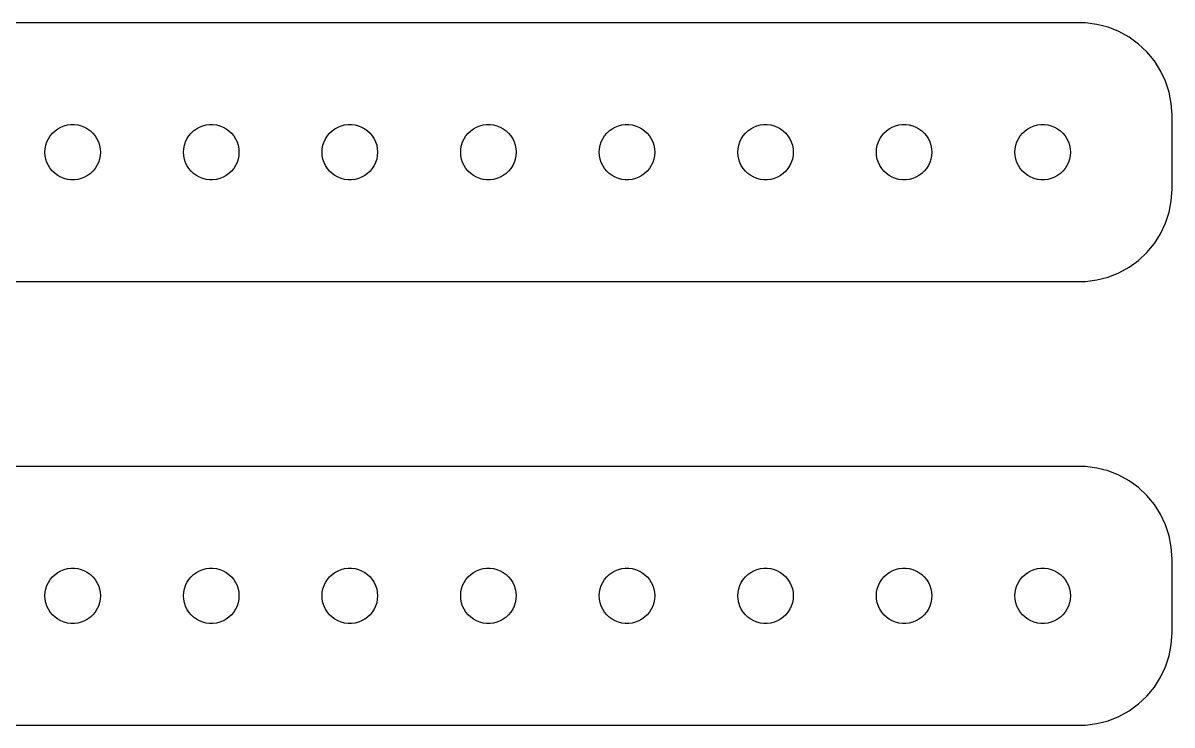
# Model space of a CAD drawing. Header units: metres. Extents: x -60 to 60, y 41 to 79.
# Drawn here: x -2.7 to 59.5, y 41 to 79 of the extents above; entities that cross this region are included whole.
import ezdxf

# ---------------------------------------------------------------- set-up
doc = ezdxf.new("R2010")
doc.units = ezdxf.units.M

msp = doc.modelspace()

# ---------------------------------------------------------------- linework, layer by layer
for p, q in [((54.8139, 78.9901), (-54.8139, 78.9901)), ((55.4369, 78.9114), (54.8139, 78.9901)), ((56.0451, 78.7553), (55.4369, 78.9114)), ((56.6289, 78.5241), (56.0451, 78.7553)), ((57.1791, 78.2216), (56.6289, 78.5241)), ((57.6871, 77.8526), (57.1791, 78.2216)), ((58.1448, 77.4227), (57.6871, 77.8526)), ((58.5451, 76.9389), (58.1448, 77.4227)), ((58.8815, 76.4088), (58.5451, 76.9389)), ((59.1489, 75.8406), (58.8815, 76.4088)), ((59.3429, 75.2434), (59.1489, 75.8406)), ((59.4606, 74.6267), (59.3429, 75.2434)), ((59.5, 74), (59.4606, 74.6267)), ((-0.63866, 73.3572), (-0.46352, 73.4266)), ((-0.46352, 73.4266), (-0.28107, 73.4734)), ((-0.28107, 73.4734), (-0.09418, 73.497)), ((-0.09418, 73.497), (0.09418, 73.497)), ((0.09418, 73.497), (0.28107, 73.4734)), ((0.28107, 73.4734), (0.46352, 73.4266)), ((0.46352, 73.4266), (0.63866, 73.3572)), ((6.86133, 73.3572), (7.03647, 73.4266)), ((7.03647, 73.4266), (7.21892, 73.4734)), ((7.21892, 73.4734), (7.40581, 73.497)), ((7.40581, 73.497), (7.59418, 73.497)), ((7.59418, 73.497), (7.78107, 73.4734)), ((7.78107, 73.4734), (7.96352, 73.4266)), ((7.96352, 73.4266), (8.13866, 73.3572)), ((14.3613, 73.3572), (14.5365, 73.4266)), ((14.5365, 73.4266), (14.7189, 73.4734)), ((14.7189, 73.4734), (14.9058, 73.497)), ((14.9058, 73.497), (15.0942, 73.497)), ((15.0942, 73.497), (15.2811, 73.4734)), ((15.2811, 73.4734), (15.4635, 73.4266)), ((15.4635, 73.4266), (15.6387, 73.3572)), ((21.8613, 73.3572), (22.0365, 73.4266)), ((22.0365, 73.4266), (22.2189, 73.4734)), ((22.2189, 73.4734), (22.4058, 73.497)), ((22.4058, 73.497), (22.5942, 73.497)), ((22.5942, 73.497), (22.7811, 73.4734)), ((22.7811, 73.4734), (22.9635, 73.4266)), ((22.9635, 73.4266), (23.1387, 73.3572)), ((29.3613, 73.3572), (29.5365, 73.4266)), ((29.5365, 73.4266), (29.7189, 73.4734)), ((29.7189, 73.4734), (29.9058, 73.497)), ((29.9058, 73.497), (30.0942, 73.497)), ((30.0942, 73.497), (30.2811, 73.4734)), ((30.2811, 73.4734), (30.4635, 73.4266)), ((30.4635, 73.4266), (30.6387, 73.3572)), ((36.8613, 73.3572), (37.0365, 73.4266)), ((37.0365, 73.4266), (37.2189, 73.4734)), ((37.2189, 73.4734), (37.4058, 73.497)), ((37.4058, 73.497), (37.5942, 73.497)), ((37.5942, 73.497), (37.7811, 73.4734)), ((37.7811, 73.4734), (37.9635, 73.4266)), ((37.9635, 73.4266), (38.1387, 73.3572)), ((44.3613, 73.3572), (44.5365, 73.4266)), ((44.5365, 73.4266), (44.7189, 73.4734)), ((44.7189, 73.4734), (44.9058, 73.497)), ((44.9058, 73.497), (45.0942, 73.497)), ((45.0942, 73.497), (45.2811, 73.4734)), ((45.2811, 73.4734), (45.4635, 73.4266)), ((45.4635, 73.4266), (45.6387, 73.3572)), ((51.8613, 73.3572), (52.0365, 73.4266)), ((52.0365, 73.4266), (52.2189, 73.4734)), ((52.2189, 73.4734), (52.4058, 73.497)), ((52.4058, 73.497), (52.5942, 73.497)), ((52.5942, 73.497), (52.7811, 73.4734)), ((52.7811, 73.4734), (52.9635, 73.4266)), ((52.9635, 73.4266), (53.1387, 73.3572)), ((59.5, 70), (59.5, 74)), ((-1.31445, 72.7226), (-1.21352, 72.8817)), ((-1.21352, 72.8817), (-1.09344, 73.0268)), ((-1.09344, 73.0268), (-0.95613, 73.1558)), ((-0.95613, 73.1558), (-0.80373, 73.2665)), ((-0.80373, 73.2665), (-0.63866, 73.3572)), ((0.63866, 73.3572), (0.80373, 73.2665)), ((0.80373, 73.2665), (0.95613, 73.1558)), ((0.95613, 73.1558), (1.09344, 73.0268)), ((1.09344, 73.0268), (1.21352, 72.8817)), ((1.21352, 72.8817), (1.31445, 72.7226)), ((6.18553, 72.7226), (6.28647, 72.8817)), ((6.28647, 72.8817), (6.40654, 73.0268)), ((6.40654, 73.0268), (6.54385, 73.1558)), ((6.54385, 73.1558), (6.69626, 73.2665)), ((6.69626, 73.2665), (6.86133, 73.3572)), ((8.13866, 73.3572), (8.30373, 73.2665)), ((8.30373, 73.2665), (8.45613, 73.1558)), ((8.45613, 73.1558), (8.59344, 73.0268)), ((8.59344, 73.0268), (8.71352, 72.8817)), ((8.71352, 72.8817), (8.81445, 72.7226)), ((13.6855, 72.7226), (13.7865, 72.8817)), ((13.7865, 72.8817), (13.9065, 73.0268)), ((13.9065, 73.0268), (14.0439, 73.1558)), ((14.0439, 73.1558), (14.1963, 73.2665)), ((14.1963, 73.2665), (14.3613, 73.3572)), ((15.6387, 73.3572), (15.8037, 73.2665)), ((15.8037, 73.2665), (15.9561, 73.1558)), ((15.9561, 73.1558), (16.0934, 73.0268)), ((16.0934, 73.0268), (16.2135, 72.8817)), ((16.2135, 72.8817), (16.3145, 72.7226)), ((21.1855, 72.7226), (21.2865, 72.8817)), ((21.2865, 72.8817), (21.4065, 73.0268)), ((21.4065, 73.0268), (21.5439, 73.1558)), ((21.5439, 73.1558), (21.6963, 73.2665)), ((21.6963, 73.2665), (21.8613, 73.3572)), ((23.1387, 73.3572), (23.3037, 73.2665)), ((23.3037, 73.2665), (23.4561, 73.1558)), ((23.4561, 73.1558), (23.5934, 73.0268)), ((23.5934, 73.0268), (23.7135, 72.8817)), ((23.7135, 72.8817), (23.8145, 72.7226)), ((28.6855, 72.7226), (28.7865, 72.8817)), ((28.7865, 72.8817), (28.9065, 73.0268)), ((28.9065, 73.0268), (29.0439, 73.1558)), ((29.0439, 73.1558), (29.1963, 73.2665)), ((29.1963, 73.2665), (29.3613, 73.3572)), ((30.6387, 73.3572), (30.8037, 73.2665)), ((30.8037, 73.2665), (30.9561, 73.1558)), ((30.9561, 73.1558), (31.0934, 73.0268)), ((31.0934, 73.0268), (31.2135, 72.8817)), ((31.2135, 72.8817), (31.3145, 72.7226)), ((36.1855, 72.7226), (36.2865, 72.8817)), ((36.2865, 72.8817), (36.4065, 73.0268)), ((36.4065, 73.0268), (36.5439, 73.1558)), ((36.5439, 73.1558), (36.6963, 73.2665)), ((36.6963, 73.2665), (36.8613, 73.3572)), ((38.1387, 73.3572), (38.3037, 73.2665)), ((38.3037, 73.2665), (38.4561, 73.1558)), ((38.4561, 73.1558), (38.5934, 73.0268)), ((38.5934, 73.0268), (38.7135, 72.8817)), ((38.7135, 72.8817), (38.8145, 72.7226)), ((43.6855, 72.7226), (43.7865, 72.8817)), ((43.7865, 72.8817), (43.9065, 73.0268)), ((43.9065, 73.0268), (44.0439, 73.1558)), ((44.0439, 73.1558), (44.1963, 73.2665)), ((44.1963, 73.2665), (44.3613, 73.3572)), ((45.6387, 73.3572), (45.8037, 73.2665)), ((45.8037, 73.2665), (45.9561, 73.1558)), ((45.9561, 73.1558), (46.0934, 73.0268)), ((46.0934, 73.0268), (46.2135, 72.8817)), ((46.2135, 72.8817), (46.3145, 72.7226)), ((51.1855, 72.7226), (51.2865, 72.8817)), ((51.2865, 72.8817), (51.4065, 73.0268)), ((51.4065, 73.0268), (51.5439, 73.1558)), ((51.5439, 73.1558), (51.6963, 73.2665)), ((51.6963, 73.2665), (51.8613, 73.3572)), ((53.1387, 73.3572), (53.3037, 73.2665)), ((53.3037, 73.2665), (53.4561, 73.1558)), ((53.4561, 73.1558), (53.5934, 73.0268)), ((53.5934, 73.0268), (53.7135, 72.8817)), ((53.7135, 72.8817), (53.8145, 72.7226)), ((-1.5, 72), (-1.48816, 72.188)), ((-1.48816, 72.188), (-1.45287, 72.373)), ((-1.45287, 72.373), (-1.39465, 72.5522)), ((-1.39465, 72.5522), (-1.31445, 72.7226)), ((1.31445, 72.7226), (1.39465, 72.5522)), ((1.39465, 72.5522), (1.45287, 72.373)), ((1.45287, 72.373), (1.48816, 72.188)), ((1.48816, 72.188), (1.5, 72)), ((6, 72), (6.01183, 72.188)), ((6.01183, 72.188), (6.04712, 72.373)), ((6.04712, 72.373), (6.10533, 72.5522)), ((6.10533, 72.5522), (6.18553, 72.7226)), ((8.81445, 72.7226), (8.89465, 72.5522)), ((8.89465, 72.5522), (8.95287, 72.373)), ((8.95287, 72.373), (8.98816, 72.188)), ((8.98816, 72.188), (9, 72)), ((13.5, 72), (13.5118, 72.188)), ((13.5118, 72.188), (13.5471, 72.373)), ((13.5471, 72.373), (13.6053, 72.5522)), ((13.6053, 72.5522), (13.6855, 72.7226)), ((16.3145, 72.7226), (16.3947, 72.5522)), ((16.3947, 72.5522), (16.4529, 72.373)), ((16.4529, 72.373), (16.4882, 72.188)), ((16.4882, 72.188), (16.5, 72)), ((21, 72), (21.0118, 72.188)), ((21.0118, 72.188), (21.0471, 72.373)), ((21.0471, 72.373), (21.1053, 72.5522)), ((21.1053, 72.5522), (21.1855, 72.7226)), ((23.8145, 72.7226), (23.8947, 72.5522)), ((23.8947, 72.5522), (23.9529, 72.373)), ((23.9529, 72.373), (23.9882, 72.188)), ((23.9882, 72.188), (24, 72)), ((28.5, 72), (28.5118, 72.188)), ((28.5118, 72.188), (28.5471, 72.373)), ((28.5471, 72.373), (28.6053, 72.5522)), ((28.6053, 72.5522), (28.6855, 72.7226)), ((31.3145, 72.7226), (31.3947, 72.5522)), ((31.3947, 72.5522), (31.4529, 72.373)), ((31.4529, 72.373), (31.4882, 72.188)), ((31.4882, 72.188), (31.5, 72)), ((36, 72), (36.0118, 72.188)), ((36.0118, 72.188), (36.0471, 72.373)), ((36.0471, 72.373), (36.1053, 72.5522)), ((36.1053, 72.5522), (36.1855, 72.7226)), ((38.8145, 72.7226), (38.8947, 72.5522)), ((38.8947, 72.5522), (38.9529, 72.373)), ((38.9529, 72.373), (38.9882, 72.188)), ((38.9882, 72.188), (39, 72)), ((43.5, 72), (43.5118, 72.188)), ((43.5118, 72.188), (43.5471, 72.373)), ((43.5471, 72.373), (43.6053, 72.5522)), ((43.6053, 72.5522), (43.6855, 72.7226)), ((46.3145, 72.7226), (46.3947, 72.5522)), ((46.3947, 72.5522), (46.4529, 72.373)), ((46.4529, 72.373), (46.4882, 72.188)), ((46.4882, 72.188), (46.5, 72)), ((51, 72), (51.0118, 72.188)), ((51.0118, 72.188), (51.0471, 72.373)), ((51.0471, 72.373), (51.1053, 72.5522)), ((51.1053, 72.5522), (51.1855, 72.7226)), ((53.8145, 72.7226), (53.8947, 72.5522)), ((53.8947, 72.5522), (53.9529, 72.373)), ((53.9529, 72.373), (53.9882, 72.188)), ((53.9882, 72.188), (54, 72)), ((-1.48816, 71.812), (-1.5, 72)), ((-1.45287, 71.627), (-1.48816, 71.812)), ((-1.39465, 71.4478), (-1.45287, 71.627)), ((1.45287, 71.627), (1.39465, 71.4478)), ((1.48816, 71.812), (1.45287, 71.627)), ((1.5, 72), (1.48816, 71.812)), ((6.01183, 71.812), (6, 72)), ((6.04712, 71.627), (6.01183, 71.812)), ((6.10533, 71.4478), (6.04712, 71.627)), ((8.95287, 71.627), (8.89465, 71.4478)), ((8.98816, 71.812), (8.95287, 71.627)), ((9, 72), (8.98816, 71.812)), ((13.5118, 71.812), (13.5, 72)), ((13.5471, 71.627), (13.5118, 71.812)), ((13.6053, 71.4478), (13.5471, 71.627)), ((16.4529, 71.627), (16.3947, 71.4478)), ((16.4882, 71.812), (16.4529, 71.627)), ((16.5, 72), (16.4882, 71.812)), ((21.0118, 71.812), (21, 72)), ((21.0471, 71.627), (21.0118, 71.812)), ((21.1053, 71.4478), (21.0471, 71.627)), ((23.9529, 71.627), (23.8947, 71.4478)), ((23.9882, 71.812), (23.9529, 71.627)), ((24, 72), (23.9882, 71.812)), ((28.5118, 71.812), (28.5, 72)), ((28.5471, 71.627), (28.5118, 71.812)), ((28.6053, 71.4478), (28.5471, 71.627)), ((31.4529, 71.627), (31.3947, 71.4478)), ((31.4882, 71.812), (31.4529, 71.627)), ((31.5, 72), (31.4882, 71.812)), ((36.0118, 71.812), (36, 72)), ((36.0471, 71.627), (36.0118, 71.812)), ((36.1053, 71.4478), (36.0471, 71.627)), ((38.9529, 71.627), (38.8947, 71.4478)), ((38.9882, 71.812), (38.9529, 71.627)), ((39, 72), (38.9882, 71.812)), ((43.5118, 71.812), (43.5, 72)), ((43.5471, 71.627), (43.5118, 71.812)), ((43.6053, 71.4478), (43.5471, 71.627)), ((46.4529, 71.627), (46.3947, 71.4478)), ((46.4882, 71.812), (46.4529, 71.627)), ((46.5, 72), (46.4882, 71.812)), ((51.0118, 71.812), (51, 72)), ((51.0471, 71.627), (51.0118, 71.812)), ((51.1053, 71.4478), (51.0471, 71.627)), ((53.9529, 71.627), (53.8947, 71.4478)), ((53.9882, 71.812), (53.9529, 71.627)), ((54, 72), (53.9882, 71.812)), ((-1.31445, 71.2774), (-1.39465, 71.4478)), ((-1.21352, 71.1183), (-1.31445, 71.2774)), ((-1.09344, 70.9732), (-1.21352, 71.1183)), ((-0.95613, 70.8442), (-1.09344, 70.9732)), ((1.09344, 70.9732), (0.95613, 70.8442)), ((1.21352, 71.1183), (1.09344, 70.9732)), ((1.31445, 71.2774), (1.21352, 71.1183)), ((1.39465, 71.4478), (1.31445, 71.2774)), ((6.18553, 71.2774), (6.10533, 71.4478)), ((6.28647, 71.1183), (6.18553, 71.2774)), ((6.40654, 70.9732), (6.28647, 71.1183)), ((6.54385, 70.8442), (6.40654, 70.9732)), ((8.59344, 70.9732), (8.45613, 70.8442)), ((8.71352, 71.1183), (8.59344, 70.9732)), ((8.81445, 71.2774), (8.71352, 71.1183)), ((8.89465, 71.4478), (8.81445, 71.2774)), ((13.6855, 71.2774), (13.6053, 71.4478)), ((13.7865, 71.1183), (13.6855, 71.2774)), ((13.9065, 70.9732), (13.7865, 71.1183)), ((14.0439, 70.8442), (13.9065, 70.9732)), ((16.0934, 70.9732), (15.9561, 70.8442)), ((16.2135, 71.1183), (16.0934, 70.9732)), ((16.3145, 71.2774), (16.2135, 71.1183)), ((16.3947, 71.4478), (16.3145, 71.2774)), ((21.1855, 71.2774), (21.1053, 71.4478)), ((21.2865, 71.1183), (21.1855, 71.2774)), ((21.4065, 70.9732), (21.2865, 71.1183)), ((21.5439, 70.8442), (21.4065, 70.9732)), ((23.5934, 70.9732), (23.4561, 70.8442)), ((23.7135, 71.1183), (23.5934, 70.9732)), ((23.8145, 71.2774), (23.7135, 71.1183)), ((23.8947, 71.4478), (23.8145, 71.2774)), ((28.6855, 71.2774), (28.6053, 71.4478)), ((28.7865, 71.1183), (28.6855, 71.2774)), ((28.9065, 70.9732), (28.7865, 71.1183)), ((29.0439, 70.8442), (28.9065, 70.9732)), ((31.0934, 70.9732), (30.9561, 70.8442)), ((31.2135, 71.1183), (31.0934, 70.9732)), ((31.3145, 71.2774), (31.2135, 71.1183)), ((31.3947, 71.4478), (31.3145, 71.2774)), ((36.1855, 71.2774), (36.1053, 71.4478)), ((36.2865, 71.1183), (36.1855, 71.2774)), ((36.4065, 70.9732), (36.2865, 71.1183)), ((36.5439, 70.8442), (36.4065, 70.9732)), ((38.5934, 70.9732), (38.4561, 70.8442)), ((38.7135, 71.1183), (38.5934, 70.9732)), ((38.8145, 71.2774), (38.7135, 71.1183)), ((38.8947, 71.4478), (38.8145, 71.2774)), ((43.6855, 71.2774), (43.6053, 71.4478)), ((43.7865, 71.1183), (43.6855, 71.2774)), ((43.9065, 70.9732), (43.7865, 71.1183)), ((44.0439, 70.8442), (43.9065, 70.9732)), ((46.0934, 70.9732), (45.9561, 70.8442)), ((46.2135, 71.1183), (46.0934, 70.9732)), ((46.3145, 71.2774), (46.2135, 71.1183)), ((46.3947, 71.4478), (46.3145, 71.2774)), ((51.1855, 71.2774), (51.1053, 71.4478)), ((51.2865, 71.1183), (51.1855, 71.2774)), ((51.4065, 70.9732), (51.2865, 71.1183)), ((51.5439, 70.8442), (51.4065, 70.9732)), ((53.5934, 70.9732), (53.4561, 70.8442)), ((53.7135, 71.1183), (53.5934, 70.9732)), ((53.8145, 71.2774), (53.7135, 71.1183)), ((53.8947, 71.4478), (53.8145, 71.2774)), ((-0.80373, 70.7335), (-0.95613, 70.8442)), ((-0.63866, 70.6428), (-0.80373, 70.7335)), ((-0.46352, 70.5734), (-0.63866, 70.6428)), ((-0.28107, 70.5266), (-0.46352, 70.5734)), ((-0.09418, 70.503), (-0.28107, 70.5266)), ((0.09418, 70.503), (-0.09418, 70.503)), ((0.28107, 70.5266), (0.09418, 70.503)), ((0.46352, 70.5734), (0.28107, 70.5266)), ((0.63866, 70.6428), (0.46352, 70.5734)), ((0.80373, 70.7335), (0.63866, 70.6428)), ((0.95613, 70.8442), (0.80373, 70.7335)), ((6.69626, 70.7335), (6.54385, 70.8442)), ((6.86133, 70.6428), (6.69626, 70.7335)), ((7.03647, 70.5734), (6.86133, 70.6428)), ((7.21892, 70.5266), (7.03647, 70.5734)), ((7.40581, 70.503), (7.21892, 70.5266)), ((7.59418, 70.503), (7.40581, 70.503)), ((7.78107, 70.5266), (7.59418, 70.503)), ((7.96352, 70.5734), (7.78107, 70.5266)), ((8.13866, 70.6428), (7.96352, 70.5734)), ((8.30373, 70.7335), (8.13866, 70.6428)), ((8.45613, 70.8442), (8.30373, 70.7335)), ((14.1963, 70.7335), (14.0439, 70.8442)), ((14.3613, 70.6428), (14.1963, 70.7335)), ((14.5365, 70.5734), (14.3613, 70.6428)), ((14.7189, 70.5266), (14.5365, 70.5734)), ((14.9058, 70.503), (14.7189, 70.5266)), ((15.0942, 70.503), (14.9058, 70.503)), ((15.2811, 70.5266), (15.0942, 70.503)), ((15.4635, 70.5734), (15.2811, 70.5266)), ((15.6387, 70.6428), (15.4635, 70.5734)), ((15.8037, 70.7335), (15.6387, 70.6428)), ((15.9561, 70.8442), (15.8037, 70.7335)), ((21.6963, 70.7335), (21.5439, 70.8442)), ((21.8613, 70.6428), (21.6963, 70.7335)), ((22.0365, 70.5734), (21.8613, 70.6428)), ((22.2189, 70.5266), (22.0365, 70.5734)), ((22.4058, 70.503), (22.2189, 70.5266)), ((22.5942, 70.503), (22.4058, 70.503)), ((22.7811, 70.5266), (22.5942, 70.503)), ((22.9635, 70.5734), (22.7811, 70.5266)), ((23.1387, 70.6428), (22.9635, 70.5734)), ((23.3037, 70.7335), (23.1387, 70.6428)), ((23.4561, 70.8442), (23.3037, 70.7335)), ((29.1963, 70.7335), (29.0439, 70.8442)), ((29.3613, 70.6428), (29.1963, 70.7335)), ((29.5365, 70.5734), (29.3613, 70.6428)), ((29.7189, 70.5266), (29.5365, 70.5734)), ((29.9058, 70.503), (29.7189, 70.5266)), ((30.0942, 70.503), (29.9058, 70.503)), ((30.2811, 70.5266), (30.0942, 70.503)), ((30.4635, 70.5734), (30.2811, 70.5266)), ((30.6387, 70.6428), (30.4635, 70.5734)), ((30.8037, 70.7335), (30.6387, 70.6428)), ((30.9561, 70.8442), (30.8037, 70.7335)), ((36.6963, 70.7335), (36.5439, 70.8442)), ((36.8613, 70.6428), (36.6963, 70.7335)), ((37.0365, 70.5734), (36.8613, 70.6428)), ((37.2189, 70.5266), (37.0365, 70.5734)), ((37.4058, 70.503), (37.2189, 70.5266)), ((37.5942, 70.503), (37.4058, 70.503)), ((37.7811, 70.5266), (37.5942, 70.503)), ((37.9635, 70.5734), (37.7811, 70.5266)), ((38.1387, 70.6428), (37.9635, 70.5734)), ((38.3037, 70.7335), (38.1387, 70.6428)), ((38.4561, 70.8442), (38.3037, 70.7335)), ((44.1963, 70.7335), (44.0439, 70.8442)), ((44.3613, 70.6428), (44.1963, 70.7335)), ((44.5365, 70.5734), (44.3613, 70.6428)), ((44.7189, 70.5266), (44.5365, 70.5734)), ((44.9058, 70.503), (44.7189, 70.5266)), ((45.0942, 70.503), (44.9058, 70.503)), ((45.2811, 70.5266), (45.0942, 70.503)), ((45.4635, 70.5734), (45.2811, 70.5266)), ((45.6387, 70.6428), (45.4635, 70.5734)), ((45.8037, 70.7335), (45.6387, 70.6428)), ((45.9561, 70.8442), (45.8037, 70.7335)), ((51.6963, 70.7335), (51.5439, 70.8442)), ((51.8613, 70.6428), (51.6963, 70.7335)), ((52.0365, 70.5734), (51.8613, 70.6428)), ((52.2189, 70.5266), (52.0365, 70.5734)), ((52.4058, 70.503), (52.2189, 70.5266)), ((52.5942, 70.503), (52.4058, 70.503)), ((52.7811, 70.5266), (52.5942, 70.503)), ((52.9635, 70.5734), (52.7811, 70.5266)), ((53.1387, 70.6428), (52.9635, 70.5734)), ((53.3037, 70.7335), (53.1387, 70.6428)), ((53.4561, 70.8442), (53.3037, 70.7335)), ((59.4606, 69.3733), (59.5, 70)), ((59.3429, 68.7566), (59.4606, 69.3733)), ((59.1489, 68.1594), (59.3429, 68.7566)), ((58.8815, 67.5912), (59.1489, 68.1594)), ((58.5451, 67.0611), (58.8815, 67.5912)), ((57.6871, 66.1474), (58.1448, 66.5773)), ((58.1448, 66.5773), (58.5451, 67.0611)), ((57.1791, 65.7784), (57.6871, 66.1474)), ((56.0451, 65.2447), (56.6289, 65.4759)), ((56.6289, 65.4759), (57.1791, 65.7784)), ((-54.8139, 65.0099), (54.8139, 65.0099)), ((54.8139, 65.0099), (55.4369, 65.0886)), ((55.4369, 65.0886), (56.0451, 65.2447)), ((54.8139, 54.9901), (-54.8139, 54.9901)), ((55.4369, 54.9114), (54.8139, 54.9901)), ((56.0451, 54.7553), (55.4369, 54.9114)), ((56.6289, 54.5241), (56.0451, 54.7553)), ((57.1791, 54.2216), (56.6289, 54.5241)), ((57.6871, 53.8526), (57.1791, 54.2216)), ((58.1448, 53.4227), (57.6871, 53.8526)), ((58.5451, 52.9389), (58.1448, 53.4227)), ((58.8815, 52.4088), (58.5451, 52.9389)), ((59.1489, 51.8406), (58.8815, 52.4088)), ((59.3429, 51.2434), (59.1489, 51.8406)), ((59.4606, 50.6267), (59.3429, 51.2434)), ((59.5, 50), (59.4606, 50.6267)), ((59.5, 46), (59.5, 50)), ((-1.09344, 49.0268), (-0.95613, 49.1558)), ((-0.95613, 49.1558), (-0.80373, 49.2665)), ((-0.80373, 49.2665), (-0.63866, 49.3572)), ((-0.63866, 49.3572), (-0.46352, 49.4266)), ((-0.46352, 49.4266), (-0.28107, 49.4734)), ((-0.28107, 49.4734), (-0.09418, 49.497)), ((-0.09418, 49.497), (0.09418, 49.497)), ((0.09418, 49.497), (0.28107, 49.4734)), ((0.28107, 49.4734), (0.46352, 49.4266)), ((0.46352, 49.4266), (0.63866, 49.3572)), ((0.63866, 49.3572), (0.80373, 49.2665)), ((0.80373, 49.2665), (0.95613, 49.1558)), ((0.95613, 49.1558), (1.09344, 49.0268)), ((6.40654, 49.0268), (6.54385, 49.1558)), ((6.54385, 49.1558), (6.69626, 49.2665)), ((6.69626, 49.2665), (6.86133, 49.3572)), ((6.86133, 49.3572), (7.03647, 49.4266)), ((7.03647, 49.4266), (7.21892, 49.4734)), ((7.21892, 49.4734), (7.40581, 49.497)), ((7.40581, 49.497), (7.59418, 49.497)), ((7.59418, 49.497), (7.78107, 49.4734)), ((7.78107, 49.4734), (7.96352, 49.4266)), ((7.96352, 49.4266), (8.13866, 49.3572)), ((8.13866, 49.3572), (8.30373, 49.2665)), ((8.30373, 49.2665), (8.45613, 49.1558)), ((8.45613, 49.1558), (8.59344, 49.0268)), ((13.9065, 49.0268), (14.0439, 49.1558)), ((14.0439, 49.1558), (14.1963, 49.2665)), ((14.1963, 49.2665), (14.3613, 49.3572)), ((14.3613, 49.3572), (14.5365, 49.4266)), ((14.5365, 49.4266), (14.7189, 49.4734)), ((14.7189, 49.4734), (14.9058, 49.497)), ((14.9058, 49.497), (15.0942, 49.497)), ((15.0942, 49.497), (15.2811, 49.4734)), ((15.2811, 49.4734), (15.4635, 49.4266)), ((15.4635, 49.4266), (15.6387, 49.3572)), ((15.6387, 49.3572), (15.8037, 49.2665)), ((15.8037, 49.2665), (15.9561, 49.1558)), ((15.9561, 49.1558), (16.0934, 49.0268)), ((21.4065, 49.0268), (21.5439, 49.1558)), ((21.5439, 49.1558), (21.6963, 49.2665)), ((21.6963, 49.2665), (21.8613, 49.3572)), ((21.8613, 49.3572), (22.0365, 49.4266)), ((22.0365, 49.4266), (22.2189, 49.4734)), ((22.2189, 49.4734), (22.4058, 49.497)), ((22.4058, 49.497), (22.5942, 49.497)), ((22.5942, 49.497), (22.7811, 49.4734)), ((22.7811, 49.4734), (22.9635, 49.4266)), ((22.9635, 49.4266), (23.1387, 49.3572)), ((23.1387, 49.3572), (23.3037, 49.2665)), ((23.3037, 49.2665), (23.4561, 49.1558)), ((23.4561, 49.1558), (23.5934, 49.0268)), ((28.9065, 49.0268), (29.0439, 49.1558)), ((29.0439, 49.1558), (29.1963, 49.2665)), ((29.1963, 49.2665), (29.3613, 49.3572)), ((29.3613, 49.3572), (29.5365, 49.4266)), ((29.5365, 49.4266), (29.7189, 49.4734)), ((29.7189, 49.4734), (29.9058, 49.497)), ((29.9058, 49.497), (30.0942, 49.497)), ((30.0942, 49.497), (30.2811, 49.4734)), ((30.2811, 49.4734), (30.4635, 49.4266)), ((30.4635, 49.4266), (30.6387, 49.3572)), ((30.6387, 49.3572), (30.8037, 49.2665)), ((30.8037, 49.2665), (30.9561, 49.1558)), ((30.9561, 49.1558), (31.0934, 49.0268)), ((36.4065, 49.0268), (36.5439, 49.1558)), ((36.5439, 49.1558), (36.6963, 49.2665)), ((36.6963, 49.2665), (36.8613, 49.3572)), ((36.8613, 49.3572), (37.0365, 49.4266)), ((37.0365, 49.4266), (37.2189, 49.4734)), ((37.2189, 49.4734), (37.4058, 49.497)), ((37.4058, 49.497), (37.5942, 49.497)), ((37.5942, 49.497), (37.7811, 49.4734)), ((37.7811, 49.4734), (37.9635, 49.4266)), ((37.9635, 49.4266), (38.1387, 49.3572)), ((38.1387, 49.3572), (38.3037, 49.2665)), ((38.3037, 49.2665), (38.4561, 49.1558)), ((38.4561, 49.1558), (38.5934, 49.0268)), ((43.9065, 49.0268), (44.0439, 49.1558)), ((44.0439, 49.1558), (44.1963, 49.2665)), ((44.1963, 49.2665), (44.3613, 49.3572)), ((44.3613, 49.3572), (44.5365, 49.4266)), ((44.5365, 49.4266), (44.7189, 49.4734)), ((44.7189, 49.4734), (44.9058, 49.497)), ((44.9058, 49.497), (45.0942, 49.497)), ((45.0942, 49.497), (45.2811, 49.4734)), ((45.2811, 49.4734), (45.4635, 49.4266)), ((45.4635, 49.4266), (45.6387, 49.3572)), ((45.6387, 49.3572), (45.8037, 49.2665)), ((45.8037, 49.2665), (45.9561, 49.1558)), ((45.9561, 49.1558), (46.0934, 49.0268)), ((51.4065, 49.0268), (51.5439, 49.1558)), ((51.5439, 49.1558), (51.6963, 49.2665)), ((51.6963, 49.2665), (51.8613, 49.3572)), ((51.8613, 49.3572), (52.0365, 49.4266)), ((52.0365, 49.4266), (52.2189, 49.4734)), ((52.2189, 49.4734), (52.4058, 49.497)), ((52.4058, 49.497), (52.5942, 49.497)), ((52.5942, 49.497), (52.7811, 49.4734)), ((52.7811, 49.4734), (52.9635, 49.4266)), ((52.9635, 49.4266), (53.1387, 49.3572)), ((53.1387, 49.3572), (53.3037, 49.2665)), ((53.3037, 49.2665), (53.4561, 49.1558)), ((53.4561, 49.1558), (53.5934, 49.0268)), ((-1.45287, 48.373), (-1.39465, 48.5522)), ((-1.39465, 48.5522), (-1.31445, 48.7226)), ((-1.31445, 48.7226), (-1.21352, 48.8817)), ((-1.21352, 48.8817), (-1.09344, 49.0268)), ((1.09344, 49.0268), (1.21352, 48.8817)), ((1.21352, 48.8817), (1.31445, 48.7226)), ((1.31445, 48.7226), (1.39465, 48.5522)), ((1.39465, 48.5522), (1.45287, 48.373)), ((6.04712, 48.373), (6.10533, 48.5522)), ((6.10533, 48.5522), (6.18553, 48.7226)), ((6.18553, 48.7226), (6.28647, 48.8817)), ((6.28647, 48.8817), (6.40654, 49.0268)), ((8.59344, 49.0268), (8.71352, 48.8817)), ((8.71352, 48.8817), (8.81445, 48.7226)), ((8.81445, 48.7226), (8.89465, 48.5522)), ((8.89465, 48.5522), (8.95287, 48.373)), ((13.5471, 48.373), (13.6053, 48.5522)), ((13.6053, 48.5522), (13.6855, 48.7226)), ((13.6855, 48.7226), (13.7865, 48.8817)), ((13.7865, 48.8817), (13.9065, 49.0268)), ((16.0934, 49.0268), (16.2135, 48.8817)), ((16.2135, 48.8817), (16.3145, 48.7226)), ((16.3145, 48.7226), (16.3947, 48.5522)), ((16.3947, 48.5522), (16.4529, 48.373)), ((21.0471, 48.373), (21.1053, 48.5522)), ((21.1053, 48.5522), (21.1855, 48.7226)), ((21.1855, 48.7226), (21.2865, 48.8817)), ((21.2865, 48.8817), (21.4065, 49.0268)), ((23.5934, 49.0268), (23.7135, 48.8817)), ((23.7135, 48.8817), (23.8145, 48.7226)), ((23.8145, 48.7226), (23.8947, 48.5522)), ((23.8947, 48.5522), (23.9529, 48.373)), ((28.5471, 48.373), (28.6053, 48.5522)), ((28.6053, 48.5522), (28.6855, 48.7226)), ((28.6855, 48.7226), (28.7865, 48.8817)), ((28.7865, 48.8817), (28.9065, 49.0268)), ((31.0934, 49.0268), (31.2135, 48.8817)), ((31.2135, 48.8817), (31.3145, 48.7226)), ((31.3145, 48.7226), (31.3947, 48.5522)), ((31.3947, 48.5522), (31.4529, 48.373)), ((36.0471, 48.373), (36.1053, 48.5522)), ((36.1053, 48.5522), (36.1855, 48.7226)), ((36.1855, 48.7226), (36.2865, 48.8817)), ((36.2865, 48.8817), (36.4065, 49.0268)), ((38.5934, 49.0268), (38.7135, 48.8817)), ((38.7135, 48.8817), (38.8145, 48.7226)), ((38.8145, 48.7226), (38.8947, 48.5522)), ((38.8947, 48.5522), (38.9529, 48.373)), ((43.5471, 48.373), (43.6053, 48.5522)), ((43.6053, 48.5522), (43.6855, 48.7226)), ((43.6855, 48.7226), (43.7865, 48.8817)), ((43.7865, 48.8817), (43.9065, 49.0268)), ((46.0934, 49.0268), (46.2135, 48.8817)), ((46.2135, 48.8817), (46.3145, 48.7226)), ((46.3145, 48.7226), (46.3947, 48.5522)), ((46.3947, 48.5522), (46.4529, 48.373)), ((51.0471, 48.373), (51.1053, 48.5522)), ((51.1053, 48.5522), (51.1855, 48.7226)), ((51.1855, 48.7226), (51.2865, 48.8817)), ((51.2865, 48.8817), (51.4065, 49.0268)), ((53.5934, 49.0268), (53.7135, 48.8817)), ((53.7135, 48.8817), (53.8145, 48.7226)), ((53.8145, 48.7226), (53.8947, 48.5522)), ((53.8947, 48.5522), (53.9529, 48.373)), ((-1.5, 48), (-1.48816, 48.188)), ((-1.48816, 47.812), (-1.5, 48)), ((-1.48816, 48.188), (-1.45287, 48.373)), ((1.45287, 48.373), (1.48816, 48.188)), ((1.48816, 48.188), (1.5, 48)), ((1.5, 48), (1.48816, 47.812)), ((6, 48), (6.01183, 48.188)), ((6.01183, 47.812), (6, 48)), ((6.01183, 48.188), (6.04712, 48.373)), ((8.95287, 48.373), (8.98816, 48.188)), ((8.98816, 48.188), (9, 48)), ((9, 48), (8.98816, 47.812)), ((13.5, 48), (13.5118, 48.188)), ((13.5118, 47.812), (13.5, 48)), ((13.5118, 48.188), (13.5471, 48.373)), ((16.4529, 48.373), (16.4882, 48.188)), ((16.4882, 48.188), (16.5, 48)), ((16.5, 48), (16.4882, 47.812)), ((21, 48), (21.0118, 48.188)), ((21.0118, 47.812), (21, 48)), ((21.0118, 48.188), (21.0471, 48.373)), ((23.9529, 48.373), (23.9882, 48.188)), ((23.9882, 48.188), (24, 48)), ((24, 48), (23.9882, 47.812)), ((28.5, 48), (28.5118, 48.188)), ((28.5118, 47.812), (28.5, 48)), ((28.5118, 48.188), (28.5471, 48.373)), ((31.4529, 48.373), (31.4882, 48.188)), ((31.4882, 48.188), (31.5, 48)), ((31.5, 48), (31.4882, 47.812)), ((36, 48), (36.0118, 48.188)), ((36.0118, 47.812), (36, 48)), ((36.0118, 48.188), (36.0471, 48.373)), ((38.9529, 48.373), (38.9882, 48.188)), ((38.9882, 48.188), (39, 48)), ((39, 48), (38.9882, 47.812)), ((43.5, 48), (43.5118, 48.188)), ((43.5118, 47.812), (43.5, 48)), ((43.5118, 48.188), (43.5471, 48.373)), ((46.4529, 48.373), (46.4882, 48.188)), ((46.4882, 48.188), (46.5, 48)), ((46.5, 48), (46.4882, 47.812)), ((51, 48), (51.0118, 48.188)), ((51.0118, 47.812), (51, 48)), ((51.0118, 48.188), (51.0471, 48.373)), ((53.9529, 48.373), (53.9882, 48.188)), ((53.9882, 48.188), (54, 48)), ((54, 48), (53.9882, 47.812)), ((-1.45287, 47.627), (-1.48816, 47.812)), ((-1.39465, 47.4478), (-1.45287, 47.627)), ((-1.31445, 47.2774), (-1.39465, 47.4478)), ((-1.21352, 47.1183), (-1.31445, 47.2774)), ((1.31445, 47.2774), (1.21352, 47.1183)), ((1.39465, 47.4478), (1.31445, 47.2774)), ((1.45287, 47.627), (1.39465, 47.4478)), ((1.48816, 47.812), (1.45287, 47.627)), ((6.04712, 47.627), (6.01183, 47.812)), ((6.10533, 47.4478), (6.04712, 47.627)), ((6.18553, 47.2774), (6.10533, 47.4478)), ((6.28647, 47.1183), (6.18553, 47.2774)), ((8.81445, 47.2774), (8.71352, 47.1183)), ((8.89465, 47.4478), (8.81445, 47.2774)), ((8.95287, 47.627), (8.89465, 47.4478)), ((8.98816, 47.812), (8.95287, 47.627)), ((13.5471, 47.627), (13.5118, 47.812)), ((13.6053, 47.4478), (13.5471, 47.627)), ((13.6855, 47.2774), (13.6053, 47.4478)), ((13.7865, 47.1183), (13.6855, 47.2774)), ((16.3145, 47.2774), (16.2135, 47.1183)), ((16.3947, 47.4478), (16.3145, 47.2774)), ((16.4529, 47.627), (16.3947, 47.4478)), ((16.4882, 47.812), (16.4529, 47.627)), ((21.0471, 47.627), (21.0118, 47.812)), ((21.1053, 47.4478), (21.0471, 47.627)), ((21.1855, 47.2774), (21.1053, 47.4478)), ((21.2865, 47.1183), (21.1855, 47.2774)), ((23.8145, 47.2774), (23.7135, 47.1183)), ((23.8947, 47.4478), (23.8145, 47.2774)), ((23.9529, 47.627), (23.8947, 47.4478)), ((23.9882, 47.812), (23.9529, 47.627)), ((28.5471, 47.627), (28.5118, 47.812)), ((28.6053, 47.4478), (28.5471, 47.627)), ((28.6855, 47.2774), (28.6053, 47.4478)), ((28.7865, 47.1183), (28.6855, 47.2774)), ((31.3145, 47.2774), (31.2135, 47.1183)), ((31.3947, 47.4478), (31.3145, 47.2774)), ((31.4529, 47.627), (31.3947, 47.4478)), ((31.4882, 47.812), (31.4529, 47.627)), ((36.0471, 47.627), (36.0118, 47.812)), ((36.1053, 47.4478), (36.0471, 47.627)), ((36.1855, 47.2774), (36.1053, 47.4478)), ((36.2865, 47.1183), (36.1855, 47.2774)), ((38.8145, 47.2774), (38.7135, 47.1183)), ((38.8947, 47.4478), (38.8145, 47.2774)), ((38.9529, 47.627), (38.8947, 47.4478)), ((38.9882, 47.812), (38.9529, 47.627)), ((43.5471, 47.627), (43.5118, 47.812)), ((43.6053, 47.4478), (43.5471, 47.627)), ((43.6855, 47.2774), (43.6053, 47.4478)), ((43.7865, 47.1183), (43.6855, 47.2774)), ((46.3145, 47.2774), (46.2135, 47.1183)), ((46.3947, 47.4478), (46.3145, 47.2774)), ((46.4529, 47.627), (46.3947, 47.4478)), ((46.4882, 47.812), (46.4529, 47.627)), ((51.0471, 47.627), (51.0118, 47.812)), ((51.1053, 47.4478), (51.0471, 47.627)), ((51.1855, 47.2774), (51.1053, 47.4478)), ((51.2865, 47.1183), (51.1855, 47.2774)), ((53.8145, 47.2774), (53.7135, 47.1183)), ((53.8947, 47.4478), (53.8145, 47.2774)), ((53.9529, 47.627), (53.8947, 47.4478)), ((53.9882, 47.812), (53.9529, 47.627)), ((-1.09344, 46.9732), (-1.21352, 47.1183)), ((-0.95613, 46.8442), (-1.09344, 46.9732)), ((-0.80373, 46.7335), (-0.95613, 46.8442)), ((-0.63866, 46.6428), (-0.80373, 46.7335)), ((-0.46352, 46.5734), (-0.63866, 46.6428)), ((0.63866, 46.6428), (0.46352, 46.5734)), ((0.80373, 46.7335), (0.63866, 46.6428)), ((0.95613, 46.8442), (0.80373, 46.7335)), ((1.09344, 46.9732), (0.95613, 46.8442)), ((1.21352, 47.1183), (1.09344, 46.9732)), ((6.40654, 46.9732), (6.28647, 47.1183)), ((6.54385, 46.8442), (6.40654, 46.9732)), ((6.69626, 46.7335), (6.54385, 46.8442)), ((6.86133, 46.6428), (6.69626, 46.7335)), ((7.03647, 46.5734), (6.86133, 46.6428)), ((8.13866, 46.6428), (7.96352, 46.5734)), ((8.30373, 46.7335), (8.13866, 46.6428)), ((8.45613, 46.8442), (8.30373, 46.7335)), ((8.59344, 46.9732), (8.45613, 46.8442)), ((8.71352, 47.1183), (8.59344, 46.9732)), ((13.9065, 46.9732), (13.7865, 47.1183)), ((14.0439, 46.8442), (13.9065, 46.9732)), ((14.1963, 46.7335), (14.0439, 46.8442)), ((14.3613, 46.6428), (14.1963, 46.7335)), ((14.5365, 46.5734), (14.3613, 46.6428)), ((15.6387, 46.6428), (15.4635, 46.5734)), ((15.8037, 46.7335), (15.6387, 46.6428)), ((15.9561, 46.8442), (15.8037, 46.7335)), ((16.0934, 46.9732), (15.9561, 46.8442)), ((16.2135, 47.1183), (16.0934, 46.9732)), ((21.4065, 46.9732), (21.2865, 47.1183)), ((21.5439, 46.8442), (21.4065, 46.9732)), ((21.6963, 46.7335), (21.5439, 46.8442)), ((21.8613, 46.6428), (21.6963, 46.7335)), ((22.0365, 46.5734), (21.8613, 46.6428)), ((23.1387, 46.6428), (22.9635, 46.5734)), ((23.3037, 46.7335), (23.1387, 46.6428)), ((23.4561, 46.8442), (23.3037, 46.7335)), ((23.5934, 46.9732), (23.4561, 46.8442)), ((23.7135, 47.1183), (23.5934, 46.9732)), ((28.9065, 46.9732), (28.7865, 47.1183)), ((29.0439, 46.8442), (28.9065, 46.9732)), ((29.1963, 46.7335), (29.0439, 46.8442)), ((29.3613, 46.6428), (29.1963, 46.7335)), ((29.5365, 46.5734), (29.3613, 46.6428)), ((30.6387, 46.6428), (30.4635, 46.5734)), ((30.8037, 46.7335), (30.6387, 46.6428)), ((30.9561, 46.8442), (30.8037, 46.7335)), ((31.0934, 46.9732), (30.9561, 46.8442)), ((31.2135, 47.1183), (31.0934, 46.9732)), ((36.4065, 46.9732), (36.2865, 47.1183)), ((36.5439, 46.8442), (36.4065, 46.9732)), ((36.6963, 46.7335), (36.5439, 46.8442)), ((36.8613, 46.6428), (36.6963, 46.7335)), ((37.0365, 46.5734), (36.8613, 46.6428)), ((38.1387, 46.6428), (37.9635, 46.5734)), ((38.3037, 46.7335), (38.1387, 46.6428)), ((38.4561, 46.8442), (38.3037, 46.7335)), ((38.5934, 46.9732), (38.4561, 46.8442)), ((38.7135, 47.1183), (38.5934, 46.9732)), ((43.9065, 46.9732), (43.7865, 47.1183)), ((44.0439, 46.8442), (43.9065, 46.9732)), ((44.1963, 46.7335), (44.0439, 46.8442)), ((44.3613, 46.6428), (44.1963, 46.7335)), ((44.5365, 46.5734), (44.3613, 46.6428)), ((45.6387, 46.6428), (45.4635, 46.5734)), ((45.8037, 46.7335), (45.6387, 46.6428)), ((45.9561, 46.8442), (45.8037, 46.7335)), ((46.0934, 46.9732), (45.9561, 46.8442)), ((46.2135, 47.1183), (46.0934, 46.9732)), ((51.4065, 46.9732), (51.2865, 47.1183)), ((51.5439, 46.8442), (51.4065, 46.9732)), ((51.6963, 46.7335), (51.5439, 46.8442)), ((51.8613, 46.6428), (51.6963, 46.7335)), ((52.0365, 46.5734), (51.8613, 46.6428)), ((53.1387, 46.6428), (52.9635, 46.5734)), ((53.3037, 46.7335), (53.1387, 46.6428)), ((53.4561, 46.8442), (53.3037, 46.7335)), ((53.5934, 46.9732), (53.4561, 46.8442)), ((53.7135, 47.1183), (53.5934, 46.9732)), ((-0.28107, 46.5266), (-0.46352, 46.5734)), ((-0.09418, 46.503), (-0.28107, 46.5266)), ((0.09418, 46.503), (-0.09418, 46.503)), ((0.28107, 46.5266), (0.09418, 46.503)), ((0.46352, 46.5734), (0.28107, 46.5266)), ((7.21892, 46.5266), (7.03647, 46.5734)), ((7.40581, 46.503), (7.21892, 46.5266)), ((7.59418, 46.503), (7.40581, 46.503)), ((7.78107, 46.5266), (7.59418, 46.503)), ((7.96352, 46.5734), (7.78107, 46.5266)), ((14.7189, 46.5266), (14.5365, 46.5734)), ((14.9058, 46.503), (14.7189, 46.5266)), ((15.0942, 46.503), (14.9058, 46.503)), ((15.2811, 46.5266), (15.0942, 46.503)), ((15.4635, 46.5734), (15.2811, 46.5266)), ((22.2189, 46.5266), (22.0365, 46.5734)), ((22.4058, 46.503), (22.2189, 46.5266)), ((22.5942, 46.503), (22.4058, 46.503)), ((22.7811, 46.5266), (22.5942, 46.503)), ((22.9635, 46.5734), (22.7811, 46.5266)), ((29.7189, 46.5266), (29.5365, 46.5734)), ((29.9058, 46.503), (29.7189, 46.5266)), ((30.0942, 46.503), (29.9058, 46.503)), ((30.2811, 46.5266), (30.0942, 46.503)), ((30.4635, 46.5734), (30.2811, 46.5266)), ((37.2189, 46.5266), (37.0365, 46.5734)), ((37.4058, 46.503), (37.2189, 46.5266)), ((37.5942, 46.503), (37.4058, 46.503)), ((37.7811, 46.5266), (37.5942, 46.503)), ((37.9635, 46.5734), (37.7811, 46.5266)), ((44.7189, 46.5266), (44.5365, 46.5734)), ((44.9058, 46.503), (44.7189, 46.5266)), ((45.0942, 46.503), (44.9058, 46.503)), ((45.2811, 46.5266), (45.0942, 46.503)), ((45.4635, 46.5734), (45.2811, 46.5266)), ((52.2189, 46.5266), (52.0365, 46.5734)), ((52.4058, 46.503), (52.2189, 46.5266)), ((52.5942, 46.503), (52.4058, 46.503)), ((52.7811, 46.5266), (52.5942, 46.503)), ((52.9635, 46.5734), (52.7811, 46.5266)), ((59.4606, 45.3733), (59.5, 46)), ((59.3429, 44.7566), (59.4606, 45.3733)), ((58.8815, 43.5912), (59.1489, 44.1594)), ((59.1489, 44.1594), (59.3429, 44.7566)), ((58.5451, 43.0611), (58.8815, 43.5912)), ((58.1448, 42.5773), (58.5451, 43.0611)), ((57.6871, 42.1474), (58.1448, 42.5773)), ((56.6289, 41.4759), (57.1791, 41.7784)), ((57.1791, 41.7784), (57.6871, 42.1474)), ((54.8139, 41.0099), (55.4369, 41.0886)), ((55.4369, 41.0886), (56.0451, 41.2447)), ((56.0451, 41.2447), (56.6289, 41.4759)), ((-54.8139, 41.0099), (54.8139, 41.0099))]:
    msp.add_line(p, q)

doc.saveas('drawing.dxf')
